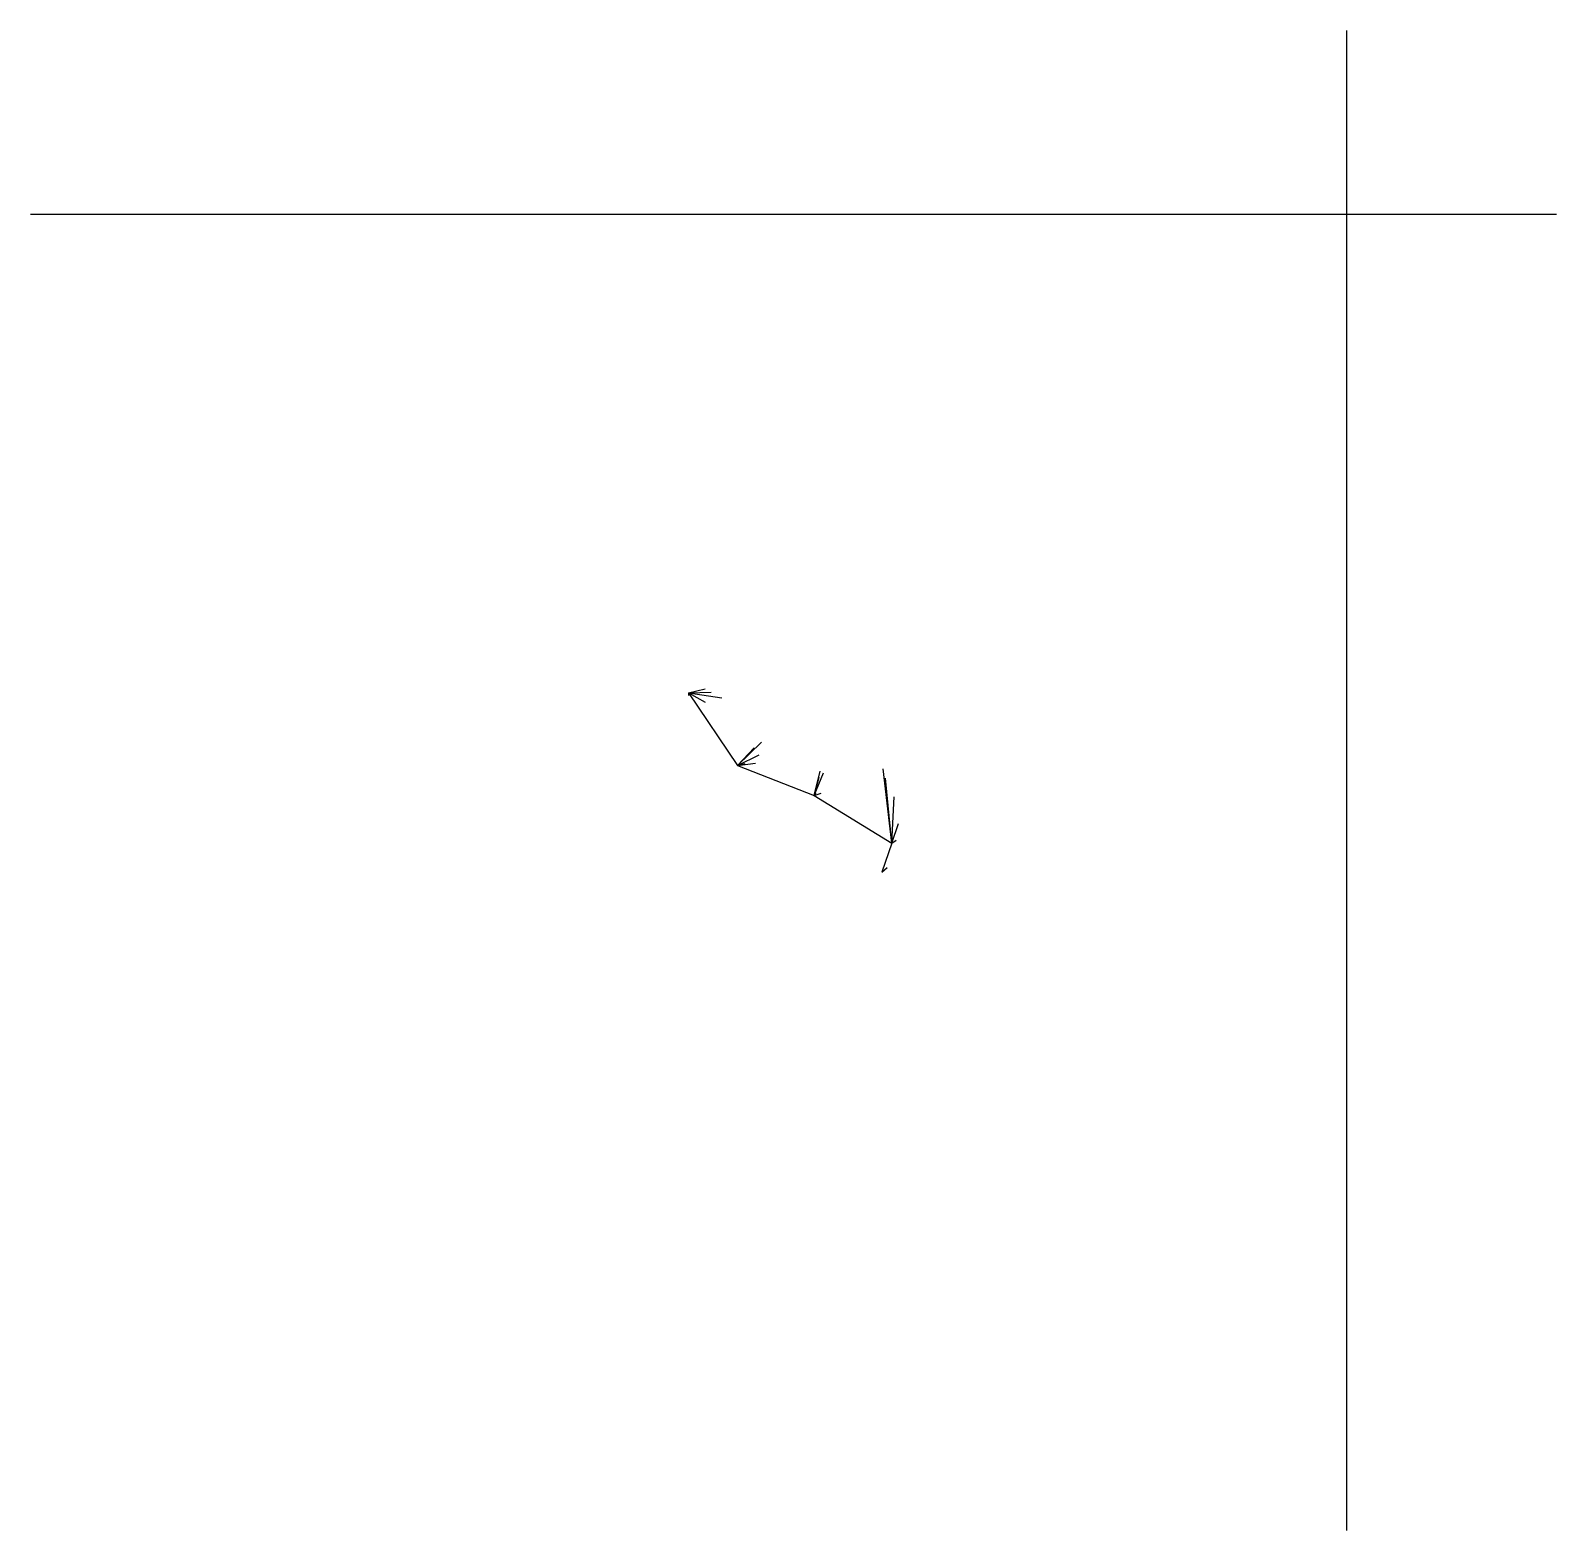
# Model space of a CAD drawing. Extents: x 0 to 116, y 0 to 114.
import ezdxf

# ---------------------------------------------------------------- set-up
doc = ezdxf.new("R2010")
doc.units = 0
doc.layers.add('CentreLine', color=5, linetype='CONTINUOUS')
doc.layers.add('Grid', color=7, linetype='CONTINUOUS')

msp = doc.modelspace()

# ---------------------------------------------------------------- linework, layer by layer
at = {"layer": 'CentreLine'}
for p, q in [((50, 63.62, 9.78), (51.26, 63.94, 6.52)), ((50, 63.62, 9.78), (51.71, 63.68, 7.69)), ((50, 63.62, 9.78), (50.09, 63.63, 9.44)), ((50, 63.62, 9.78), (52.53, 63.26, 9.05)), ((50, 63.62, 9.78), (51.25, 62.93, 10.43)), ((50, 63.62, 9.78), (50, 63.42, 11.44)), ((50, 63.62, 9.78), (53.72, 58.1, 7.64)), ((53.72, 58.1, 7.64), (55.54, 59.88, 5.42)), ((53.72, 58.1, 7.64), (54.99, 59.45, 7.47)), ((53.72, 58.1, 7.64), (55.35, 58.92, 9.36)), ((53.72, 58.1, 7.64), (55.08, 58.29, 4.85)), ((53.72, 58.1, 7.64), (54.29, 58.26, 9.18)), ((53.72, 58.1, 7.64), (59.55, 55.84, 8.05)), ((59.55, 55.84, 8.05), (60, 57.69, 6.05)), ((59.55, 55.84, 8.05), (60.24, 57.54, 8.75)), ((59.55, 55.84, 8.05), (59.91, 57.22, 7.83)), ((65.45, 52.21, 1.74), (64.79, 57.85)), ((65.45, 52.21, 1.74), (64.95, 57.14, 1.39)), ((59.55, 55.84, 8.05), (59.69, 56.02, 4.7)), ((59.55, 55.84, 8.05), (60.07, 56.01, 10.51)), ((59.55, 55.84, 8.05), (65.45, 52.21, 1.74)), ((65.45, 52.21, 1.74), (65.63, 55.74, 2.13)), ((65.45, 52.21, 1.74), (65.94, 53.71, 2.72)), ((65.45, 52.21, 1.74), (64.69, 50, 2.51)), ((65.45, 52.21, 1.74), (65.77, 52.44, 2.82)), ((64.69, 50, 2.51), (65.08, 50.35, 2.45))]:
    msp.add_line(p, q, dxfattribs=at)
at = {"layer": 'Grid'}
for p, q in [((100, 0), (100, 113.94)), ((0, 100), (115.94, 100))]:
    msp.add_line(p, q, dxfattribs=at)

doc.saveas('drawing.dxf')
